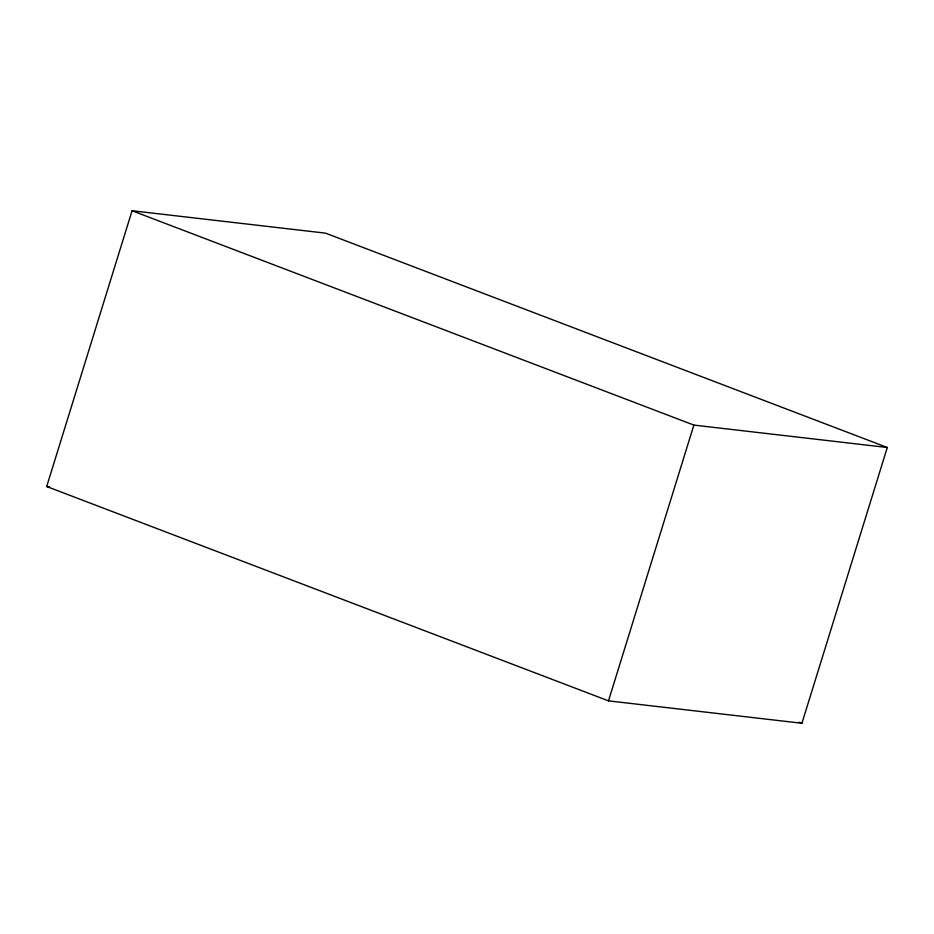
<?xml version="1.0" encoding="UTF-8"?>
<svg xmlns="http://www.w3.org/2000/svg" width="934" height="934" viewBox="0 0 934 934"><rect width="100%" height="100%" fill="white"/><g stroke="black" fill="none" stroke-linecap="round" stroke-linejoin="round"><path stroke-width="1.4" d="M46.7 486.509L132.068 210.734L325.499 233.138L887.3 447.491L801.932 723.266L608.501 700.862L46.7 486.509L49.584 486.847M608.501 700.862L693.869 425.087L887.3 447.491M132.068 210.734L693.869 425.087M799.212 722.227L801.932 723.266"/></g></svg>
